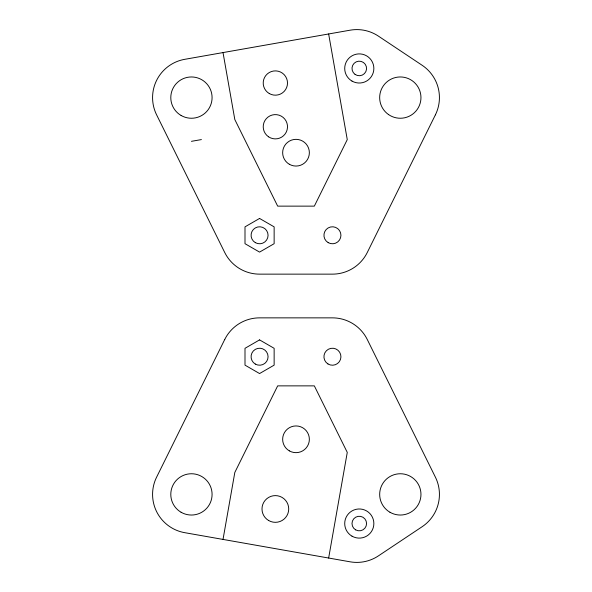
<?xml version="1.0" encoding="UTF-8"?>
<svg xmlns="http://www.w3.org/2000/svg" width="592" height="592" viewBox="0 0 592 592"><rect width="100%" height="100%" fill="white"/><g stroke="black" fill="none" stroke-linecap="round" stroke-linejoin="round"><path stroke-width="0.89" d="M223.021 539.423L234.817 472.446L277.67 385.866L314.337 385.866L347.267 452.392L328.649 558.034M191.438 141.325L201.413 139.586M328.649 33.966L347.267 139.608L314.337 206.134L277.67 206.134L234.817 119.554L223.021 52.577M224.738 339.482L156.606 477.159A38.865 38.865 0 0 0 184.689 532.667L350.109 561.815A38.865 38.865 0 0 0 378.406 555.881L422.126 526.732A38.865 38.865 0 0 0 435.401 477.159L367.262 339.482A38.865 38.865 0 0 0 332.438 317.86L259.57 317.86A38.865 38.865 0 0 0 224.738 339.482M435.401 114.841L367.262 252.518A38.865 38.865 0 0 1 332.438 274.14L259.57 274.14A38.865 38.865 0 0 1 224.738 252.518L156.606 114.841A38.865 38.865 0 0 1 184.689 59.333L350.109 30.185A38.865 38.865 0 0 1 378.406 36.119L422.126 65.268A38.865 38.865 0 0 1 435.401 114.841M259.57 218.448L244.999 226.862L244.999 243.689L259.57 252.103L274.14 243.689L274.14 226.862L259.57 218.448M259.57 339.897L244.999 348.311L244.999 365.138L259.57 373.552L274.14 365.138L274.14 348.311L259.57 339.897M269.286 93.551A12.143 12.143 0 0 0 287.505 83.028A12.143 12.143 0 0 0 269.286 72.513A12.143 12.143 0 0 0 269.286 93.551M328.183 242.639A8.503 8.503 0 0 0 340.94 235.276A8.503 8.503 0 0 0 328.183 227.92A8.503 8.503 0 0 0 328.183 242.639M289.325 164.265A13.357 13.357 0 0 0 309.364 152.699A13.357 13.357 0 0 0 289.325 141.133A13.357 13.357 0 0 0 289.325 164.265M255.322 242.639A8.503 8.503 0 0 0 268.072 235.276A8.503 8.503 0 0 0 255.322 227.92A8.503 8.503 0 0 0 255.322 242.639M181.115 115.484A20.646 20.646 0 0 0 212.084 97.606A20.646 20.646 0 0 0 181.115 79.728A20.646 20.646 0 0 0 181.115 115.484M351.996 81.074A14.571 14.571 0 0 0 373.855 68.457A14.571 14.571 0 0 0 351.996 55.84A14.571 14.571 0 0 0 351.996 81.074M355.089 74.414A7.289 7.289 0 0 0 366.537 69.109A7.289 7.289 0 0 0 356.221 61.842A7.289 7.289 0 0 0 355.089 74.414M388.426 114.485A20.646 20.646 0 0 0 420.875 99.456A20.646 20.646 0 0 0 391.638 78.869A20.646 20.646 0 0 0 388.426 114.485M268.679 520.538A13.357 13.357 0 0 0 288.718 508.972A13.357 13.357 0 0 0 268.679 497.398A13.357 13.357 0 0 0 268.679 520.538M268.553 136.804A12.143 12.143 0 0 0 287.475 127.613A12.143 12.143 0 0 0 270.056 115.825A12.143 12.143 0 0 0 268.553 136.804M355.637 529.855A7.289 7.289 0 0 0 366.566 523.543A7.289 7.289 0 0 0 355.637 517.23A7.289 7.289 0 0 0 355.637 529.855M327.975 363.962A8.503 8.503 0 0 0 340.933 356.961A8.503 8.503 0 0 0 328.397 349.243A8.503 8.503 0 0 0 327.975 363.962M289.325 450.867A13.357 13.357 0 0 0 309.364 439.301A13.357 13.357 0 0 0 289.325 427.735A13.357 13.357 0 0 0 289.325 450.867M255.322 364.08A8.503 8.503 0 0 0 268.072 356.724A8.503 8.503 0 0 0 255.322 349.361A8.503 8.503 0 0 0 255.322 364.08M181.115 512.272A20.646 20.646 0 0 0 212.084 494.394A20.646 20.646 0 0 0 181.115 476.516A20.646 20.646 0 0 0 181.115 512.272M389.995 512.272A20.646 20.646 0 0 0 420.964 494.394A20.646 20.646 0 0 0 389.995 476.516A20.646 20.646 0 0 0 389.995 512.272M351.996 536.16A14.571 14.571 0 0 0 373.855 523.543A14.571 14.571 0 0 0 351.996 510.926A14.571 14.571 0 0 0 351.996 536.16"/></g></svg>
